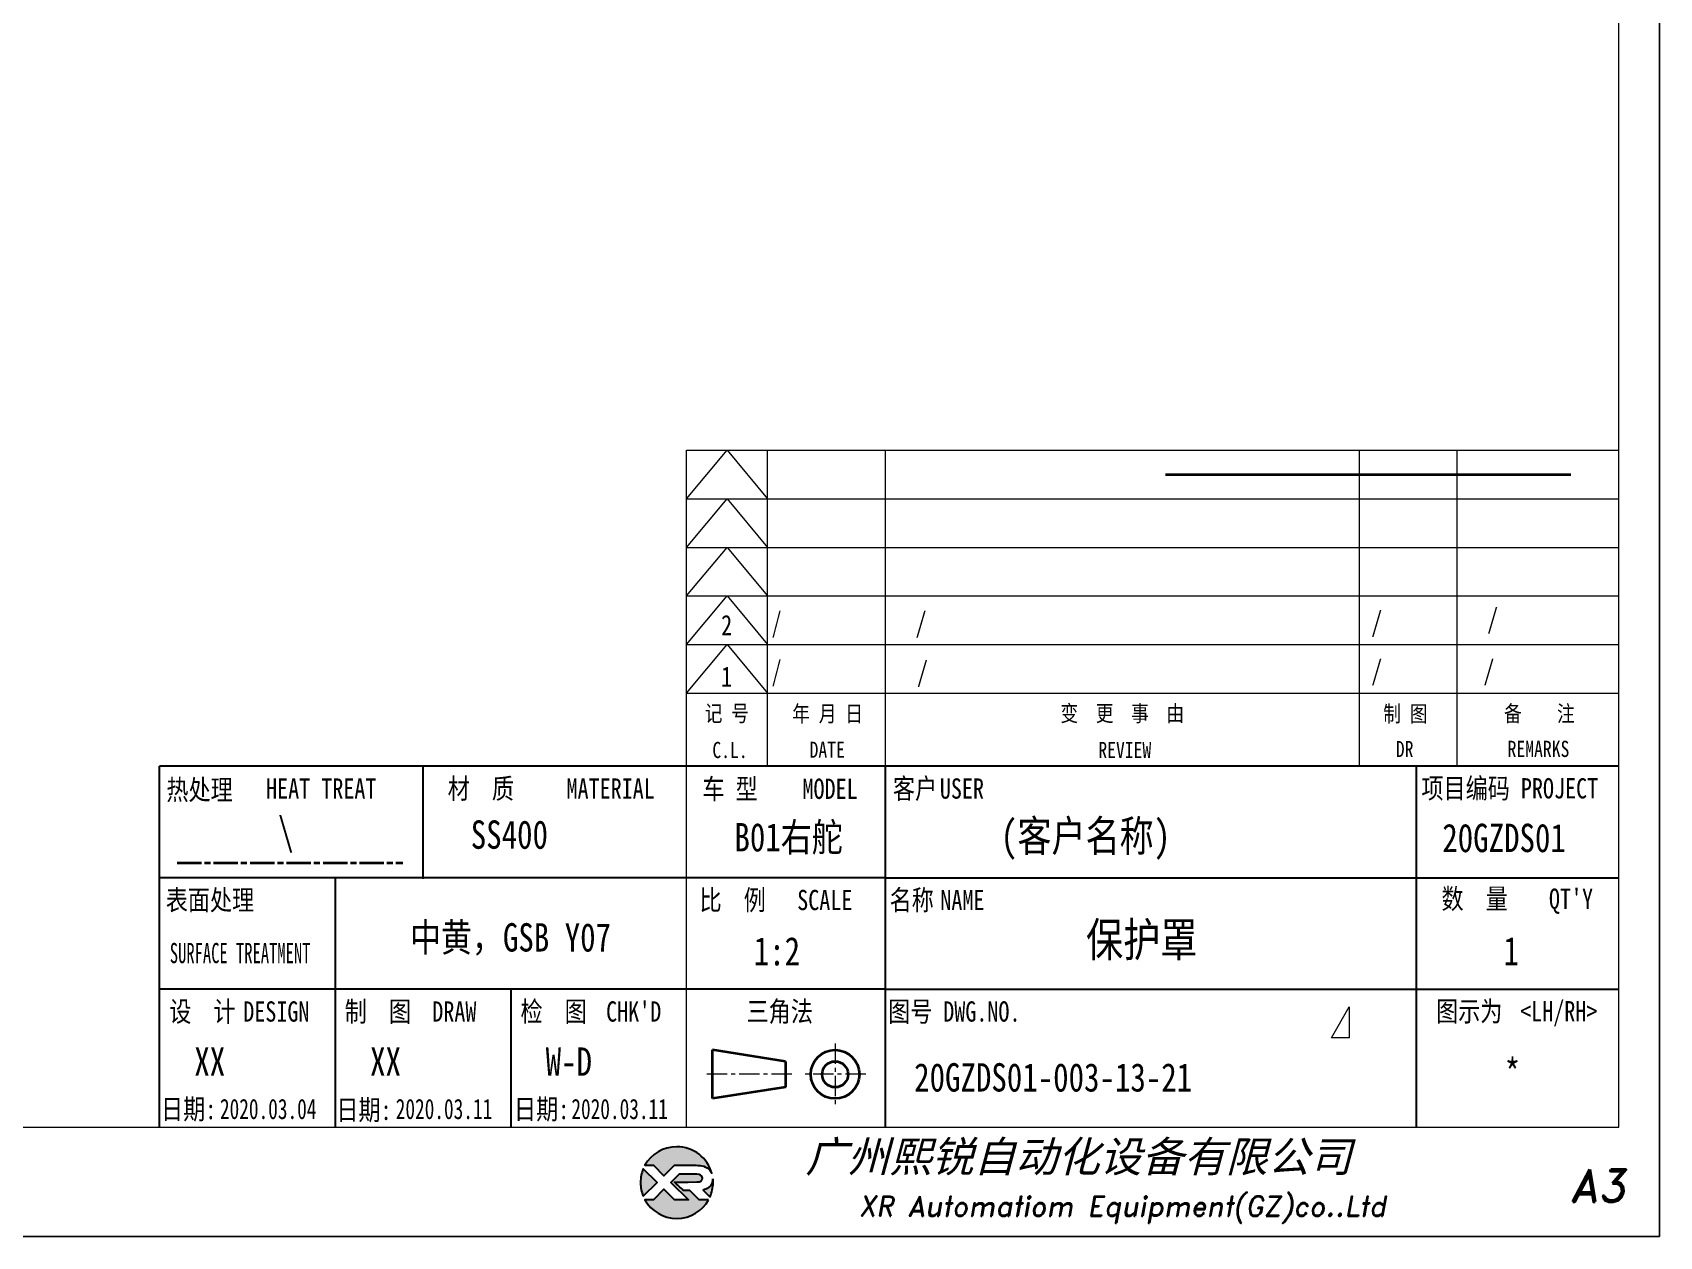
# Model space of a CAD drawing. Header units: inches. Extents: x 269 to 10986, y 1043 to 4337.
# Drawn here: x 4522.1 to 4923.4, y 1711.2 to 2008.2 of the extents above; entities that cross this region are included whole.
import ezdxf
from ezdxf.enums import TextEntityAlignment as Align

# ---------------------------------------------------------------- set-up
doc = ezdxf.new("R2010")
doc.units = ezdxf.units.IN
doc.header["$MEASUREMENT"] = 0
doc.linetypes.add('AM_ISO08W050x2', pattern=[9, 6, -0.75, 1.5, -0.75])
doc.linetypes.add('CENTER', pattern=[2, 1.25, -0.25, 0.25, -0.25])
for name, color, linetype in [('DIM', 3, 'Continuous'), ('layer 1', 7, 'Continuous'), ('图\\M+19E79\\M+195B6\\M+18E9A', 7, 'Continuous'), ('图号', 7, 'Continuous'), ('图名', 7, 'Continuous'), ('数量', 7, 'Continuous'), ('材质', 7, 'Continuous'), ('表面处理', 7, 'Continuous'), ('车型', 7, 'Continuous')]:
    doc.layers.add(name, color=color, linetype=linetype)
for name, color, linetype, lineweight in [('中心线', 2, 'AM_ISO08W050x2', 18), ('图框', 7, 'Continuous', 18), ('标注线', 3, 'Continuous', 18), ('热处理', 7, 'Continuous', 20), ('粗实线', 7, 'Continuous', 35), ('粗点划线', 6, 'AM_ISO08W050x2', 35)]:
    doc.layers.add(name, color=color, linetype=linetype, lineweight=lineweight)
doc.layers.add('打印', color=7, linetype='Continuous', lineweight=15, plot=False)
doc.layers.add('打印-禁用', color=7, linetype='Continuous', lineweight=15, plot=False)
doc.styles.add('STYLE1', font='')
doc.styles.add('国标', font='simfang.ttf', dxfattribs={"width": 0.8})
doc.styles.add('标题\\M+18E9A', font='romand.shx', dxfattribs={"oblique": 10, "bigfont": 'bigfont.shx'})
doc.styles.get('STYLE1').set_extended_font_data('SimSun')

# ---------------------------------------------------------------- blocks, each defined once
blk = doc.blocks.new('HJ')
at = {"layer": '标注线', "color": 2, "linetype": 'ByBlock', "lineweight": 9}
for p, q in [((0, 0), (4.34, 7.65)), ((4.34, 7.65), (4.34, 0)), ((4.34, 0), (0, 0))]:
    blk.add_line(p, q, dxfattribs=at)
blk = doc.blocks.new('XR')
at = {"true_color": 0xfc8000}
h = blk.add_hatch(color=30, dxfattribs=at)
h.set_gradient(color1=(252, 128, 0), rotation=240, one_color=1, tint=1, name='INVCURVED')
edge = h.paths.add_edge_path()
edge.add_spline(control_points=[(-434.18, -5928.47), (-433.9, -5928.74), (-433.63, -5929.01), (-433.63, -5929.01), (-433.63, -5929.01), (-433.63, -5929.01), (-433.36, -5928.74), (-433.09, -5928.47)], knot_values=[0.5625, 0.5625, 0.5625, 0.5625, 0.625, 0.625, 0.625, 0.625, 0.6875, 0.6875, 0.6875, 0.6875], degree=3, periodic=0)
edge.add_spline(control_points=[(-433.09, -5928.47), (-432.82, -5928.2), (-432.54, -5927.93), (-432.54, -5927.93), (-432.54, -5927.93), (-432.54, -5927.93), (-432.04, -5927.93), (-431.53, -5927.93)], knot_values=[0.4375, 0.4375, 0.4375, 0.4375, 0.5, 0.5, 0.5, 0.5, 0.5625, 0.5625, 0.5625, 0.5625], degree=3, periodic=0)
edge.add_spline(control_points=[(-431.53, -5927.93), (-431.03, -5927.93), (-430.52, -5927.93), (-430.52, -5927.93), (-430.52, -5927.93), (-430, -5927.93), (-429.43, -5927.96), (-429.01, -5928.33)], knot_values=[0.25, 0.25, 0.25, 0.25, 0.3125, 0.3125, 0.3125, 0.3125, 0.4375, 0.4375, 0.4375, 0.4375], degree=3, periodic=0)
edge.add_spline(control_points=[(-429.01, -5928.33), (-428.88, -5928.44), (-428.78, -5928.59), (-428.71, -5928.75)], knot_values=[0.125, 0.125, 0.125, 0.125, 0.25, 0.25, 0.25, 0.25], degree=3, periodic=0)
edge.add_spline(control_points=[(-428.71, -5928.75), (-429.13, -5927.18), (-430.58, -5926.02), (-432.31, -5926.02)], knot_values=[0, 0, 0, 0, 0.125, 0.125, 0.125, 0.125], degree=3, periodic=0)
edge.add_spline(control_points=[(-432.31, -5926.02), (-433.72, -5926.02), (-434.94, -5926.79), (-435.58, -5927.93)], knot_values=[0.875, 0.875, 0.875, 0.875, 1, 1, 1, 1], degree=3, periodic=0)
edge.add_spline(control_points=[(-435.58, -5927.93), (-435.58, -5927.93), (-434.72, -5927.93), (-434.72, -5927.93), (-434.72, -5927.93), (-434.72, -5927.93), (-434.45, -5928.2), (-434.18, -5928.47)], knot_values=[0.6875, 0.6875, 0.6875, 0.6875, 0.8125, 0.8125, 0.8125, 0.8125, 0.875, 0.875, 0.875, 0.875], degree=3, periodic=0)
edge = h.paths.add_edge_path()
edge.add_spline(control_points=[(-434.79, -5929.26), (-435.04, -5929.02), (-435.34, -5928.72), (-435.54, -5928.53)], knot_values=[0.562504, 0.562504, 0.562504, 0.562504, 0.656252, 0.656252, 0.656252, 0.656252], degree=3, periodic=0)
edge.add_spline(control_points=[(-435.54, -5928.53), (-435.67, -5928.4), (-435.76, -5928.31), (-435.76, -5928.31), (-435.76, -5928.31), (-435.94, -5928.74), (-436.03, -5929.21), (-436.03, -5929.71)], knot_values=[0.25, 0.25, 0.25, 0.25, 0.312504, 0.312504, 0.312504, 0.312504, 0.562504, 0.562504, 0.562504, 0.562504], degree=3, periodic=0)
edge.add_spline(control_points=[(-436.03, -5929.71), (-436.03, -5930.2), (-435.94, -5930.67), (-435.76, -5931.1), (-435.76, -5931.1), (-435.4, -5930.75), (-435.05, -5930.4)], knot_values=[0.874998, 0.874998, 0.874998, 0.874998, 1.124998, 1.124998, 1.124998, 1.25, 1.25, 1.25, 1.25], degree=3, periodic=0)
edge.add_spline(control_points=[(-435.05, -5930.4), (-434.7, -5930.05), (-434.34, -5929.71), (-434.34, -5929.71), (-434.34, -5929.71), (-434.34, -5929.71), (-434.34, -5929.71), (-434.34, -5929.71)], knot_values=[0.749878, 0.749878, 0.749878, 0.749878, 0.874875, 0.874875, 0.874875, 0.874875, 0.874998, 0.874998, 0.874998, 0.874998], degree=3, periodic=0)
edge.add_spline(control_points=[(-434.34, -5929.71), (-434.34, -5929.71), (-434.34, -5929.71), (-434.34, -5929.71)], knot_values=[0.749634, 0.749634, 0.749634, 0.749634, 0.749817, 0.749817, 0.749817, 0.749817], degree=3, periodic=0)
edge.add_spline(control_points=[(-434.35, -5929.7), (-434.35, -5929.7), (-434.35, -5929.7), (-434.35, -5929.7)], knot_values=[0.738281, 0.738281, 0.738281, 0.738281, 0.742188, 0.742188, 0.742188, 0.742188], degree=3, periodic=0)
edge.add_spline(control_points=[(-434.35, -5929.7), (-434.36, -5929.69), (-434.37, -5929.68), (-434.38, -5929.67)], knot_values=[0.726563, 0.726563, 0.726563, 0.726563, 0.738281, 0.738281, 0.738281, 0.738281], degree=3, periodic=0)
edge.add_spline(control_points=[(-434.38, -5929.67), (-434.38, -5929.66), (-434.39, -5929.65), (-434.4, -5929.65)], knot_values=[0.718751, 0.718751, 0.718751, 0.718751, 0.726563, 0.726563, 0.726563, 0.726563], degree=3, periodic=0)
edge.add_spline(control_points=[(-434.4, -5929.65), (-434.42, -5929.63), (-434.45, -5929.6), (-434.47, -5929.58)], knot_values=[0.703126, 0.703126, 0.703126, 0.703126, 0.718751, 0.718751, 0.718751, 0.718751], degree=3, periodic=0)
edge.add_spline(control_points=[(-434.47, -5929.58), (-434.5, -5929.55), (-434.53, -5929.52), (-434.56, -5929.49)], knot_values=[0.687501, 0.687501, 0.687501, 0.687501, 0.703126, 0.703126, 0.703126, 0.703126], degree=3, periodic=0)
edge.add_spline(control_points=[(-434.56, -5929.49), (-434.63, -5929.42), (-434.71, -5929.35), (-434.79, -5929.26)], knot_values=[0.656252, 0.656252, 0.656252, 0.656252, 0.687501, 0.687501, 0.687501, 0.687501], degree=3, periodic=0)
at = {"true_color": 0x0348ff}
h = blk.add_hatch(color=160, dxfattribs=at)
h.set_gradient(color1=(3, 72, 255), color2=(0, 41, 153), one_color=1, tint=0.3, name='HEMISPHERICAL')
edge = h.paths.add_edge_path()
edge.add_spline(control_points=[(-432.54, -5929.67), (-432.26, -5929.95), (-431.94, -5930.23), (-431.66, -5930.51), (-431.66, -5930.51), (-431.66, -5930.51), (-431.66, -5930.51), (-431.66, -5930.51)], knot_values=[0.736842, 0.736842, 0.736842, 0.736842, 0.789474, 0.789474, 0.789474, 0.789474, 0.802633, 0.802633, 0.802633, 0.802633], degree=3, periodic=0)
edge.add_spline(control_points=[(-431.66, -5930.51), (-431.65, -5930.51), (-431.65, -5930.52), (-431.65, -5930.52)], knot_values=[0.802633, 0.802633, 0.802633, 0.802633, 0.815791, 0.815791, 0.815791, 0.815791], degree=3, periodic=0)
edge.add_spline(control_points=[(-431.65, -5930.52), (-431.64, -5930.53), (-431.64, -5930.53), (-431.64, -5930.53)], knot_values=[0.815791, 0.815791, 0.815791, 0.815791, 0.82237, 0.82237, 0.82237, 0.82237], degree=3, periodic=0)
edge.add_spline(control_points=[(-431.64, -5930.53), (-431.64, -5930.53), (-431.64, -5930.53), (-431.63, -5930.54)], knot_values=[0.82237, 0.82237, 0.82237, 0.82237, 0.828949, 0.828949, 0.828949, 0.828949], degree=3, periodic=0)
edge.add_spline(control_points=[(-431.63, -5930.54), (-431.63, -5930.54), (-431.63, -5930.54), (-431.63, -5930.54), (-431.63, -5930.54), (-431.63, -5930.54), (-431.59, -5930.54), (-431.52, -5930.54)], knot_values=[0.841901, 0.841901, 0.841901, 0.841901, 0.842105, 0.842105, 0.842105, 0.842105, 0.855264, 0.855264, 0.855264, 0.855264], degree=3, periodic=0)
edge.add_spline(control_points=[(-431.52, -5930.54), (-431.46, -5930.54), (-431.38, -5930.54), (-431.3, -5930.54)], knot_values=[0.855264, 0.855264, 0.855264, 0.855264, 0.868422, 0.868422, 0.868422, 0.868422], degree=3, periodic=0)
edge.add_spline(control_points=[(-431.3, -5930.54), (-431.26, -5930.54), (-431.22, -5930.54), (-431.18, -5930.54)], knot_values=[0.868422, 0.868422, 0.868422, 0.868422, 0.875, 0.875, 0.875, 0.875], degree=3, periodic=0)
edge.add_spline(control_points=[(-431.18, -5930.54), (-431.14, -5930.54), (-431.1, -5930.54), (-431.07, -5930.54)], knot_values=[0.875, 0.875, 0.875, 0.875, 0.881579, 0.881579, 0.881579, 0.881579], degree=3, periodic=0)
edge.add_spline(control_points=[(-431.07, -5930.54), (-431.05, -5930.54), (-431.04, -5930.54), (-431.03, -5930.54)], knot_values=[0.881579, 0.881579, 0.881579, 0.881579, 0.884869, 0.884869, 0.884869, 0.884869], degree=3, periodic=0)
edge.add_spline(control_points=[(-431.03, -5930.54), (-431.02, -5930.54), (-431, -5930.54), (-431, -5930.54)], knot_values=[0.884869, 0.884869, 0.884869, 0.884869, 0.888158, 0.888158, 0.888158, 0.888158], degree=3, periodic=0)
edge.add_spline(control_points=[(-431, -5930.54), (-430.99, -5930.54), (-430.99, -5930.54), (-430.98, -5930.54)], knot_values=[0.888158, 0.888158, 0.888158, 0.888158, 0.889803, 0.889803, 0.889803, 0.889803], degree=3, periodic=0)
edge.add_spline(control_points=[(-430.98, -5930.54), (-430.98, -5930.54), (-430.98, -5930.54), (-430.97, -5930.54)], knot_values=[0.889803, 0.889803, 0.889803, 0.889803, 0.891447, 0.891447, 0.891447, 0.891447], degree=3, periodic=0)
edge.add_spline(control_points=[(-430.97, -5930.54), (-430.97, -5930.54), (-430.97, -5930.54), (-430.97, -5930.54)], knot_values=[0.891447, 0.891447, 0.891447, 0.891447, 0.89227, 0.89227, 0.89227, 0.89227], degree=3, periodic=0)
edge.add_spline(control_points=[(-430.97, -5930.54), (-430.97, -5930.54), (-430.97, -5930.54), (-430.97, -5930.54)], knot_values=[0.89227, 0.89227, 0.89227, 0.89227, 0.893092, 0.893092, 0.893092, 0.893092], degree=3, periodic=0)
edge.add_spline(control_points=[(-430.97, -5930.54), (-430.97, -5930.54), (-430.97, -5930.54), (-430.97, -5930.54)], knot_values=[0.893092, 0.893092, 0.893092, 0.893092, 0.893503, 0.893503, 0.893503, 0.893503], degree=3, periodic=0)
edge.add_spline(control_points=[(-430.97, -5930.54), (-430.97, -5930.54), (-430.97, -5930.54), (-430.97, -5930.54)], knot_values=[0.893503, 0.893503, 0.893503, 0.893503, 0.893914, 0.893914, 0.893914, 0.893914], degree=3, periodic=0)
edge.add_spline(control_points=[(-430.97, -5930.54), (-430.97, -5930.54), (-430.97, -5930.54), (-430.97, -5930.54)], knot_values=[0.893914, 0.893914, 0.893914, 0.893914, 0.89412, 0.89412, 0.89412, 0.89412], degree=3, periodic=0)
edge.add_spline(control_points=[(-430.97, -5930.54), (-430.97, -5930.54), (-430.97, -5930.54), (-430.97, -5930.54)], knot_values=[0.89412, 0.89412, 0.89412, 0.89412, 0.894326, 0.894326, 0.894326, 0.894326], degree=3, periodic=0)
edge.add_spline(control_points=[(-430.97, -5930.54), (-430.97, -5930.54), (-430.97, -5930.54), (-430.97, -5930.54)], knot_values=[0.894428, 0.894428, 0.894428, 0.894428, 0.894531, 0.894531, 0.894531, 0.894531], degree=3, periodic=0)
edge.add_spline(control_points=[(-430.97, -5930.54), (-430.97, -5930.54), (-430.97, -5930.54), (-430.97, -5930.54)], knot_values=[0.894531, 0.894531, 0.894531, 0.894531, 0.894583, 0.894583, 0.894583, 0.894583], degree=3, periodic=0)
edge.add_spline(control_points=[(-430.97, -5930.54), (-430.97, -5930.54), (-430.97, -5930.54), (-430.97, -5930.54), (-430.97, -5930.54), (-430.97, -5930.54), (-430.73, -5930.78), (-430.49, -5931.01)], knot_values=[0.894685, 0.894685, 0.894685, 0.894685, 0.894737, 0.894737, 0.894737, 0.894737, 0.921052, 0.921052, 0.921052, 0.921052], degree=3, periodic=0)
edge.add_spline(control_points=[(-430.49, -5931.01), (-430.26, -5931.24), (-430.02, -5931.48), (-430.02, -5931.48)], knot_values=[0.921052, 0.921052, 0.921052, 0.921052, 0.947368, 0.947368, 0.947368, 0.947368], degree=3, periodic=0)
edge.add_spline(control_points=[(-430.02, -5931.48), (-430.02, -5931.48), (-430.02, -5931.48), (-430.02, -5931.48)], knot_values=[0.947522, 0.947522, 0.947522, 0.947522, 0.947573, 0.947573, 0.947573, 0.947573], degree=3, periodic=0)
edge.add_spline(control_points=[(-430.02, -5931.48), (-430.02, -5931.48), (-430.02, -5931.48), (-430.02, -5931.48)], knot_values=[0.947573, 0.947573, 0.947573, 0.947573, 0.947676, 0.947676, 0.947676, 0.947676], degree=3, periodic=0)
edge.add_spline(control_points=[(-430.02, -5931.48), (-430.02, -5931.48), (-430.02, -5931.48), (-430.02, -5931.48)], knot_values=[0.947676, 0.947676, 0.947676, 0.947676, 0.947779, 0.947779, 0.947779, 0.947779], degree=3, periodic=0)
edge.add_spline(control_points=[(-430.02, -5931.48), (-430.02, -5931.48), (-430.02, -5931.48), (-430.02, -5931.48)], knot_values=[0.947779, 0.947779, 0.947779, 0.947779, 0.947984, 0.947984, 0.947984, 0.947984], degree=3, periodic=0)
edge.add_spline(control_points=[(-430.02, -5931.48), (-430.02, -5931.48), (-430.02, -5931.48), (-430.02, -5931.48)], knot_values=[0.947984, 0.947984, 0.947984, 0.947984, 0.94819, 0.94819, 0.94819, 0.94819], degree=3, periodic=0)
edge.add_spline(control_points=[(-430.02, -5931.48), (-430.02, -5931.48), (-430.02, -5931.48), (-430.02, -5931.48)], knot_values=[0.94819, 0.94819, 0.94819, 0.94819, 0.948601, 0.948601, 0.948601, 0.948601], degree=3, periodic=0)
edge.add_spline(control_points=[(-430.02, -5931.48), (-430.02, -5931.48), (-430.02, -5931.48), (-430.02, -5931.48)], knot_values=[0.948601, 0.948601, 0.948601, 0.948601, 0.949012, 0.949012, 0.949012, 0.949012], degree=3, periodic=0)
edge.add_spline(control_points=[(-430.02, -5931.48), (-430.02, -5931.48), (-430.01, -5931.48), (-430.01, -5931.48)], knot_values=[0.949012, 0.949012, 0.949012, 0.949012, 0.949834, 0.949834, 0.949834, 0.949834], degree=3, periodic=0)
edge.add_spline(control_points=[(-430.01, -5931.48), (-430.01, -5931.48), (-430.01, -5931.48), (-430.01, -5931.48)], knot_values=[0.949834, 0.949834, 0.949834, 0.949834, 0.950657, 0.950657, 0.950657, 0.950657], degree=3, periodic=0)
edge.add_spline(control_points=[(-430.01, -5931.48), (-430.01, -5931.48), (-430, -5931.48), (-430, -5931.48)], knot_values=[0.950657, 0.950657, 0.950657, 0.950657, 0.952301, 0.952301, 0.952301, 0.952301], degree=3, periodic=0)
edge.add_spline(control_points=[(-430, -5931.48), (-429.99, -5931.48), (-429.98, -5931.48), (-429.98, -5931.48)], knot_values=[0.952301, 0.952301, 0.952301, 0.952301, 0.953946, 0.953946, 0.953946, 0.953946], degree=3, periodic=0)
edge.add_spline(control_points=[(-429.98, -5931.48), (-429.96, -5931.48), (-429.95, -5931.48), (-429.93, -5931.48)], knot_values=[0.953946, 0.953946, 0.953946, 0.953946, 0.957236, 0.957236, 0.957236, 0.957236], degree=3, periodic=0)
edge.add_spline(control_points=[(-429.93, -5931.48), (-429.91, -5931.48), (-429.89, -5931.48), (-429.87, -5931.48)], knot_values=[0.957236, 0.957236, 0.957236, 0.957236, 0.960525, 0.960525, 0.960525, 0.960525], degree=3, periodic=0)
edge.add_spline(control_points=[(-429.87, -5931.48), (-429.82, -5931.48), (-429.77, -5931.48), (-429.71, -5931.48)], knot_values=[0.960525, 0.960525, 0.960525, 0.960525, 0.967104, 0.967104, 0.967104, 0.967104], degree=3, periodic=0)
edge.add_spline(control_points=[(-429.71, -5931.48), (-429.65, -5931.48), (-429.59, -5931.48), (-429.53, -5931.48)], knot_values=[0.967104, 0.967104, 0.967104, 0.967104, 0.973683, 0.973683, 0.973683, 0.973683], degree=3, periodic=0)
edge.add_spline(control_points=[(-429.53, -5931.48), (-429.41, -5931.48), (-429.29, -5931.48), (-429.19, -5931.48)], knot_values=[0.973683, 0.973683, 0.973683, 0.973683, 0.98684, 0.98684, 0.98684, 0.98684], degree=3, periodic=0)
edge.add_spline(control_points=[(-429.19, -5931.48), (-429.1, -5931.48), (-429.04, -5931.48), (-429.04, -5931.48), (-429.67, -5932.62), (-430.9, -5933.39), (-432.31, -5933.39)], knot_values=[0.98684, 0.98684, 0.98684, 0.98684, 1, 1, 1, 1.052632, 1.052632, 1.052632, 1.052632], degree=3, periodic=0)
edge.add_spline(control_points=[(-432.31, -5933.39), (-433.72, -5933.39), (-434.94, -5932.62), (-435.58, -5931.48), (-435.58, -5931.48), (-435.58, -5931.48), (-435.36, -5931.48), (-435.15, -5931.48)], knot_values=[0.052632, 0.052632, 0.052632, 0.052632, 0.105263, 0.105263, 0.105263, 0.105263, 0.131579, 0.131579, 0.131579, 0.131579], degree=3, periodic=0)
edge.add_spline(control_points=[(-435.15, -5931.48), (-434.93, -5931.48), (-434.72, -5931.48), (-434.72, -5931.48), (-434.72, -5931.48), (-434.72, -5931.48), (-434.45, -5931.21), (-434.18, -5930.94)], knot_values=[0.131579, 0.131579, 0.131579, 0.131579, 0.157895, 0.157895, 0.157895, 0.157895, 0.184211, 0.184211, 0.184211, 0.184211], degree=3, periodic=0)
edge.add_spline(control_points=[(-434.18, -5930.94), (-433.9, -5930.67), (-433.63, -5930.4), (-433.63, -5930.4), (-433.63, -5930.4), (-433.63, -5930.4), (-433.36, -5930.67), (-433.09, -5930.94)], knot_values=[0.184211, 0.184211, 0.184211, 0.184211, 0.210526, 0.210526, 0.210526, 0.210526, 0.236842, 0.236842, 0.236842, 0.236842], degree=3, periodic=0)
edge.add_spline(control_points=[(-433.09, -5930.94), (-432.82, -5931.21), (-432.54, -5931.48), (-432.54, -5931.48), (-432.54, -5931.48), (-432.54, -5931.48), (-432.19, -5931.48), (-431.83, -5931.48)], knot_values=[0.236842, 0.236842, 0.236842, 0.236842, 0.263158, 0.263158, 0.263158, 0.263158, 0.289474, 0.289474, 0.289474, 0.289474], degree=3, periodic=0)
edge.add_spline(control_points=[(-431.83, -5931.48), (-431.48, -5931.48), (-431.12, -5931.48), (-431.12, -5931.48), (-431.12, -5931.48), (-431.12, -5931.48), (-431.57, -5931.03), (-432.02, -5930.59)], knot_values=[0.289474, 0.289474, 0.289474, 0.289474, 0.315789, 0.315789, 0.315789, 0.315789, 0.342105, 0.342105, 0.342105, 0.342105], degree=3, periodic=0)
edge.add_spline(control_points=[(-432.02, -5930.59), (-432.47, -5930.15), (-432.92, -5929.71), (-432.92, -5929.71), (-432.92, -5929.71), (-432.92, -5929.71), (-432.71, -5929.5), (-432.5, -5929.29)], knot_values=[0.342105, 0.342105, 0.342105, 0.342105, 0.368421, 0.368421, 0.368421, 0.368421, 0.394737, 0.394737, 0.394737, 0.394737], degree=3, periodic=0)
edge.add_spline(control_points=[(-432.5, -5929.29), (-432.3, -5929.09), (-432.09, -5928.88), (-432.09, -5928.88)], knot_values=[0.394737, 0.394737, 0.394737, 0.394737, 0.421053, 0.421053, 0.421053, 0.421053], degree=3, periodic=0)
edge.add_spline(control_points=[(-432.09, -5928.88), (-432.09, -5928.88), (-432.06, -5928.86), (-432.06, -5928.86)], knot_values=[0.421053, 0.421053, 0.421053, 0.421053, 0.473684, 0.473684, 0.473684, 0.473684], degree=3, periodic=0)
edge.add_spline(control_points=[(-432.06, -5928.86), (-432.06, -5928.86), (-432.06, -5928.86), (-432.06, -5928.86), (-432.06, -5928.86), (-432.06, -5928.86), (-430.4, -5928.86), (-430.26, -5928.86)], knot_values=[0.473684, 0.473684, 0.473684, 0.473684, 0.473684, 0.473684, 0.473684, 0.473684, 0.526316, 0.526316, 0.526316, 0.526316], degree=3, periodic=0)
edge.add_spline(control_points=[(-430.26, -5928.86), (-429.54, -5928.86), (-429.62, -5929.4), (-429.83, -5929.55)], knot_values=[0.526316, 0.526316, 0.526316, 0.526316, 0.578947, 0.578947, 0.578947, 0.578947], degree=3, periodic=0)
edge.add_spline(control_points=[(-429.83, -5929.55), (-429.94, -5929.62), (-430.08, -5929.65), (-430.26, -5929.65), (-430.26, -5929.65), (-430.26, -5929.65), (-430.48, -5929.65), (-430.71, -5929.66)], knot_values=[0.578947, 0.578947, 0.578947, 0.578947, 0.631579, 0.631579, 0.631579, 0.631579, 0.657895, 0.657895, 0.657895, 0.657895], degree=3, periodic=0)
edge.add_spline(control_points=[(-430.71, -5929.66), (-430.93, -5929.66), (-431.15, -5929.67), (-431.15, -5929.67), (-431.15, -5929.67), (-431.15, -5929.67), (-432.54, -5929.67), (-432.54, -5929.67)], knot_values=[0.657895, 0.657895, 0.657895, 0.657895, 0.684211, 0.684211, 0.684211, 0.684211, 0.736842, 0.736842, 0.736842, 0.736842], degree=3, periodic=0)
edge = h.paths.add_edge_path()
edge.add_spline(control_points=[(-428.6, -5929.32), (-428.61, -5929.67), (-428.76, -5930), (-429.06, -5930.22)], knot_values=[0.8, 0.8, 0.8, 0.8, 1, 1, 1, 1], degree=3, periodic=0)
edge.add_spline(control_points=[(-429.06, -5930.22), (-429.22, -5930.34), (-429.41, -5930.43), (-429.61, -5930.48)], knot_values=[0.6, 0.6, 0.6, 0.6, 0.8, 0.8, 0.8, 0.8], degree=3, periodic=0)
edge.add_spline(control_points=[(-429.61, -5930.48), (-429.61, -5930.48), (-428.9, -5931.19), (-428.9, -5931.19), (-428.9, -5931.19), (-428.69, -5930.73), (-428.58, -5930.23), (-428.58, -5929.71)], knot_values=[0.2, 0.2, 0.2, 0.2, 0.4, 0.4, 0.4, 0.4, 0.6, 0.6, 0.6, 0.6], degree=3, periodic=0)
edge.add_spline(control_points=[(-428.58, -5929.71), (-428.58, -5929.58), (-428.59, -5929.45), (-428.6, -5929.32)], knot_values=[0, 0, 0, 0, 0.2, 0.2, 0.2, 0.2], degree=3, periodic=0)
at = {"layer": 'layer 1', "color": 30}
for points, knots in [([(-432.31, -5926.02), (-430.58, -5926.02), (-429.13, -5927.18), (-428.71, -5928.75), (-428.71, -5928.75), (-428.78, -5928.59), (-428.88, -5928.44), (-429.01, -5928.33), (-429.01, -5928.33), (-429.43, -5927.96), (-430, -5927.93), (-430.52, -5927.93), (-430.52, -5927.93), (-430.52, -5927.93), (-432.54, -5927.93), (-432.54, -5927.93), (-432.54, -5927.93), (-432.54, -5927.93), (-433.63, -5929.01), (-433.63, -5929.01), (-433.63, -5929.01), (-433.63, -5929.01), (-434.72, -5927.93), (-434.72, -5927.93), (-434.72, -5927.93), (-434.72, -5927.93), (-435.58, -5927.93), (-435.58, -5927.93), (-435.58, -5927.93), (-434.94, -5926.79), (-433.72, -5926.02), (-432.31, -5926.02)], [0, 0, 0, 0, 0.125, 0.125, 0.125, 0.125, 0.25, 0.25, 0.25, 0.25, 0.375, 0.375, 0.375, 0.375, 0.5, 0.5, 0.5, 0.5, 0.625, 0.625, 0.625, 0.625, 0.75, 0.75, 0.75, 0.75, 0.875, 0.875, 0.875, 0.875, 1, 1, 1, 1]), ([(-435.76, -5931.1), (-435.94, -5930.67), (-436.03, -5930.2), (-436.03, -5929.71), (-436.03, -5929.71), (-436.03, -5929.21), (-435.94, -5928.74), (-435.76, -5928.31), (-435.76, -5928.31), (-435.76, -5928.31), (-434.34, -5929.71), (-434.34, -5929.71), (-434.34, -5929.71), (-434.34, -5929.71), (-435.76, -5931.1), (-435.76, -5931.1)], [0, 0, 0, 0, 0.25, 0.25, 0.25, 0.25, 0.5, 0.5, 0.5, 0.5, 0.75, 0.75, 0.75, 0.75, 1, 1, 1, 1])]:
    blk.add_open_spline(points, degree=3, knots=knots, dxfattribs=at)
at = {"layer": 'layer 1', "color": 154}
for points, knots in [([(-429.04, -5931.48), (-429.67, -5932.62), (-430.9, -5933.39), (-432.31, -5933.39), (-432.31, -5933.39), (-433.72, -5933.39), (-434.94, -5932.62), (-435.58, -5931.48), (-435.58, -5931.48), (-435.58, -5931.48), (-434.72, -5931.48), (-434.72, -5931.48), (-434.72, -5931.48), (-434.72, -5931.48), (-433.63, -5930.4), (-433.63, -5930.4), (-433.63, -5930.4), (-433.63, -5930.4), (-432.54, -5931.48), (-432.54, -5931.48), (-432.54, -5931.48), (-432.54, -5931.48), (-431.12, -5931.48), (-431.12, -5931.48), (-431.12, -5931.48), (-431.12, -5931.48), (-432.92, -5929.71), (-432.92, -5929.71), (-432.92, -5929.71), (-432.92, -5929.71), (-432.09, -5928.88), (-432.09, -5928.88), (-432.09, -5928.88), (-432.09, -5928.88), (-432.06, -5928.86), (-432.06, -5928.86), (-432.06, -5928.86), (-432.06, -5928.86), (-430.4, -5928.86), (-430.26, -5928.86), (-430.26, -5928.86), (-429.54, -5928.86), (-429.62, -5929.4), (-429.83, -5929.55), (-429.83, -5929.55), (-429.94, -5929.62), (-430.08, -5929.65), (-430.26, -5929.65), (-430.26, -5929.65), (-430.26, -5929.65), (-431.15, -5929.67), (-431.15, -5929.67), (-431.15, -5929.67), (-431.15, -5929.67), (-432.54, -5929.67), (-432.54, -5929.67), (-432.54, -5929.67), (-432.26, -5929.95), (-431.94, -5930.23), (-431.66, -5930.51), (-431.66, -5930.51), (-431.66, -5930.51), (-431.63, -5930.54), (-431.63, -5930.54), (-431.63, -5930.54), (-431.63, -5930.54), (-430.97, -5930.54), (-430.97, -5930.54), (-430.97, -5930.54), (-430.97, -5930.54), (-430.02, -5931.48), (-430.02, -5931.48), (-430.02, -5931.48), (-430.02, -5931.48), (-429.04, -5931.48), (-429.04, -5931.48)], [0, 0, 0, 0, 0.052632, 0.052632, 0.052632, 0.052632, 0.105263, 0.105263, 0.105263, 0.105263, 0.157895, 0.157895, 0.157895, 0.157895, 0.210526, 0.210526, 0.210526, 0.210526, 0.263158, 0.263158, 0.263158, 0.263158, 0.315789, 0.315789, 0.315789, 0.315789, 0.368421, 0.368421, 0.368421, 0.368421, 0.421053, 0.421053, 0.421053, 0.421053, 0.473684, 0.473684, 0.473684, 0.473684, 0.526316, 0.526316, 0.526316, 0.526316, 0.578947, 0.578947, 0.578947, 0.578947, 0.631579, 0.631579, 0.631579, 0.631579, 0.684211, 0.684211, 0.684211, 0.684211, 0.736842, 0.736842, 0.736842, 0.736842, 0.789474, 0.789474, 0.789474, 0.789474, 0.842105, 0.842105, 0.842105, 0.842105, 0.894737, 0.894737, 0.894737, 0.894737, 0.947368, 0.947368, 0.947368, 0.947368, 1, 1, 1, 1]), ([(-428.6, -5929.32), (-428.59, -5929.45), (-428.58, -5929.58), (-428.58, -5929.71), (-428.58, -5929.71), (-428.58, -5930.23), (-428.69, -5930.73), (-428.9, -5931.19), (-428.9, -5931.19), (-428.9, -5931.19), (-429.61, -5930.48), (-429.61, -5930.48), (-429.61, -5930.48), (-429.41, -5930.43), (-429.22, -5930.34), (-429.06, -5930.22), (-429.06, -5930.22), (-428.76, -5930), (-428.61, -5929.67), (-428.6, -5929.32)], [0, 0, 0, 0, 0.2, 0.2, 0.2, 0.2, 0.4, 0.4, 0.4, 0.4, 0.6, 0.6, 0.6, 0.6, 0.8, 0.8, 0.8, 0.8, 1, 1, 1, 1])]:
    blk.add_open_spline(points, degree=3, knots=knots, dxfattribs=at)
blk = doc.blocks.new('GZDEH零件A3图框V01版')
at = {"layer": '中心线', "color": 1, "linetype": 'CENTER', "lineweight": 5, "ltscale": 2}
for p, q in [((3175.82, -1822.66), (3175.82, -1830.26)), ((3170.49, -1826.46), (3159.89, -1826.46)), ((3179.62, -1826.46), (3172.02, -1826.46))]:
    blk.add_line(p, q, dxfattribs=at)
at = {"layer": '图\\M+19E79\\M+195B6\\M+18E9A', "color": 7}
blk.add_line((3272.49, -1788.46), (3092.49, -1788.46), dxfattribs=at)
at = {"layer": '图\\M+19E79\\M+195B6\\M+18E9A', "color": 9}
for p, q in [((3272.49, -1788.46), (3092.49, -1788.46)), ((3124.99, -1788.46), (3124.99, -1802.35)), ((3181.99, -1788.46), (3181.99, -1832.96)), ((3247.49, -1788.46), (3247.49, -1832.96)), ((3181.99, -1802.21), (3092.49, -1802.21)), ((3114.17, -1802.21), (3114.17, -1815.96)), ((3181.99, -1802.21), (3272.49, -1802.21)), ((3181.99, -1815.96), (3092.49, -1815.96)), ((3114.17, -1815.96), (3114.17, -1832.96)), ((3114.17, -1815.96), (3114.17, -1832.96)), ((3135.83, -1815.96), (3135.83, -1832.96)), ((3135.83, -1815.96), (3135.83, -1832.96)), ((3181.99, -1815.96), (3272.49, -1815.96))]:
    blk.add_line(p, q, dxfattribs=at)
at = {"layer": '图\\M+19E79\\M+195B6\\M+18E9A', "color": 9, "linetype": 'Continuous'}
blk.add_line((3092.49, -1832.96), (3092.49, -1788.46), dxfattribs=at)
at = {"layer": '图框', "linetype": 'Continuous'}
for p, q in [((3272.49, -1832.96), (3272.49, -1554.46)), ((3157.49, -1749.46), (3272.49, -1749.46)), ((3157.49, -1832.96), (3157.49, -1749.46)), ((2882.49, -1832.96), (3272.49, -1832.96))]:
    blk.add_line(p, q, dxfattribs=at)
at = {"layer": '图框', "color": 9}
for p, q in [((3157.49, -1755.46), (3162.49, -1749.46)), ((3162.49, -1749.46), (3167.49, -1755.46)), ((3167.49, -1788.46), (3167.49, -1749.46)), ((3240.49, -1788.46), (3240.49, -1749.46)), ((3252.49, -1749.46), (3252.49, -1788.46)), ((3157.49, -1755.46), (3272.49, -1755.46)), ((3157.49, -1761.46), (3162.49, -1755.46)), ((3162.49, -1755.46), (3167.49, -1761.46)), ((3157.49, -1761.46), (3272.49, -1761.46)), ((3157.49, -1767.46), (3162.49, -1761.46)), ((3162.49, -1761.46), (3167.49, -1767.46)), ((3157.49, -1767.46), (3272.49, -1767.46)), ((3157.49, -1773.46), (3162.49, -1767.46)), ((3162.49, -1767.46), (3167.49, -1773.46)), ((3157.49, -1773.46), (3272.49, -1773.46)), ((3157.49, -1779.46), (3162.49, -1773.46)), ((3162.49, -1773.46), (3167.49, -1779.46)), ((3157.49, -1779.46), (3272.49, -1779.46))]:
    blk.add_line(p, q, dxfattribs=at)
at = {"layer": '图框', "color": 9, "linetype": 'Continuous'}
blk.add_line((3181.99, -1749.46), (3181.99, -1832.96), dxfattribs=at)
at = {"layer": '图框', "color": 2, "linetype": 'ByBlock', "lineweight": 35}
for p, q in [((3169.69, -1824.86), (3160.69, -1823.46)), ((3160.69, -1829.46), (3160.69, -1823.46)), ((3169.69, -1824.86), (3169.69, -1828.06)), ((3169.69, -1828.06), (3160.69, -1829.46))]:
    blk.add_line(p, q, dxfattribs=at)
for radius in [3, 1.6]:
    blk.add_circle((3175.82, -1826.46), radius, dxfattribs=at)
at = {"layer": '打印-禁用', "linetype": 'Continuous'}
for p, q in [((3277.49, -1846.46), (3277.49, -1549.46)), ((2857.49, -1846.46), (3277.49, -1846.46))]:
    blk.add_line(p, q, dxfattribs=at)
at = {"layer": 'DIM', "xscale": 1.199999999999818, "yscale": 1.199999999999818, "zscale": 1.199999999999818}
blk.add_blockref('XR', (3675.07, 5275.84), dxfattribs=at)
at = {"layer": '图\\M+19E79\\M+195B6\\M+18E9A', "color": 9, "style": '国标'}
for s, width, p in [('热处理', 0.8, (3093.35, -1792.61)), ('材  质', 0.8, (3128.04, -1792.46)), ('项目编码 PROJECT', 0.8, (3248.13, -1792.43)), ('表面处理', 0.8, (3093.27, -1806.21)), ('比  例\u3000', 0.8, (3159.1, -1806.21)), ('SCALE', 0.8, (3171.15, -1806.21)), ('名称\u3000', 0.8, (3182.54, -1806.21)), ('NAME', 0.8, (3188.8, -1806.21)), ('数  量', 0.8, (3250.61, -1806.05)), ("QT'Y ", 0.8, (3263.86, -1806.05)), ('SURFACE TREATMENT', 0.6, (3093.77, -1812.75)), (' DESIGN', 0.8, (3101.47, -1819.96)), (' DRAW', 0.8, (3124.78, -1819.96)), ("CHK'D", 0.8, (3147.58, -1819.96)), ('三角法', 0.8, (3164.9, -1819.96)), ('图号', 0.8, (3182.36, -1819.96)), ('DWG.NO.', 0.8, (3189.16, -1819.96)), ('图示为', 0.8, (3249.94, -1819.93)), ('<LH/RH>', 0.8, (3260.31, -1819.93))]:
    blk.add_text(s, height=2.5, dxfattribs=dict(at, width=width)).set_placement(p)
at = {"layer": '图\\M+19E79\\M+195B6\\M+18E9A', "color": 9, "style": '国标', "width": 0.8}
for s, p in [('车 型', (3162.87, -1791.2)), ('MODEL', (3175.2, -1791.24))]:
    blk.add_text(s, height=2.5, dxfattribs=at).set_placement(p, align=Align.MIDDLE)
for s, p in [('客户', (3185.68, -1792.46)), ('HEAT TREAT', (3112.45, -1792.46)), ('MATERIAL', (3148.14, -1792.46)), ('USER', (3191.46, -1792.46)), ('设  计', (3097.79, -1819.96)), ('制  图', (3119.43, -1819.96)), ('检  图', (3141.11, -1819.96)), ('日期:', (3096.09, -1832)), ('日期:', (3117.71, -1832.1)), ('日期:', (3139.62, -1832))]:
    blk.add_text(s, height=2.5, dxfattribs=at).set_placement(p, align=Align.CENTER)
at = {"layer": '图\\M+19E79\\M+195B6\\M+18E9A', "color": 7, "lineweight": -3, "style": 'STYLE1', "oblique": 15}
blk.add_text('广州熙锐自动化设备有限公司 ', height=3.8, dxfattribs=at).set_placement((3172.16, -1838.51))
at = {"layer": '图\\M+19E79\\M+195B6\\M+18E9A', "color": 7, "style": '标题\\M+18E9A', "oblique": 10}
for s, height, p in [('A3', 4, (3269.91, -1840.2)), ('XR Automatiom Equipment(GZ)co..Ltd', 2.5, (3211.26, -1842.9))]:
    blk.add_text(s, height=height, dxfattribs=at).set_placement(p, align=Align.MIDDLE)
at = {"layer": '图框', "color": 9, "style": '国标', "width": 0.8}
for s, p in [('记 号', (3162.47, -1782.94)), ('年 月 日', (3174.9, -1782.98)), ('变  更  事  由', (3211.24, -1782.93)), ('C.L.', (3162.86, -1787.45)), ('DATE', (3174.85, -1787.42)), ('REVIEW', (3211.55, -1787.45))]:
    blk.add_text(s, height=2, dxfattribs=at).set_placement(p, align=Align.CENTER)
for s, p in [('制 图', (3246.15, -1781.95)), ('备    注', (3262.68, -1781.92)), ('DR', (3246.06, -1786.34)), ('REMARKS', (3262.57, -1786.32))]:
    blk.add_text(s, height=2, dxfattribs=at).set_placement(p, align=Align.MIDDLE)
blk = doc.blocks.new('DEH A3')
at = {"layer": '图框'}
blk.add_blockref('GZDEH零件A3图框V01版', (-2857.49, 1846.46), dxfattribs=at)

msp = doc.modelspace()

# ---------------------------------------------------------------- linework, layer by layer
at = {"layer": '打印'}
msp.add_lwpolyline([(4083.412, 2305.236), (4923.412, 2305.236), (4923.412, 1711.236), (4083.412, 1711.236)], close=True, dxfattribs=at)
at = {"layer": '粗实线'}
msp.add_line((4901.536, 1899.149), (4801.536, 1899.149), dxfattribs=at)
at = {"layer": '粗点划线', "linetype": 'AM_ISO08W050x2'}
msp.add_line((4557.762, 1803.379), (4613.484, 1803.379), dxfattribs=at)

# ---------------------------------------------------------------- block references
at = {"layer": '图框', "xscale": 2, "yscale": 2, "zscale": 2}
msp.add_blockref('DEH A3', (4083.412, 1711.236), dxfattribs=at)
at = {"layer": '标注线', "color": 7}
msp.add_blockref('HJ', (4842.514, 1760.228), dxfattribs=at)

# ---------------------------------------------------------------- texts
at = {"layer": '图\\M+19E79\\M+195B6\\M+18E9A', "color": 3, "style": '国标'}
for s, height, width, p in [('/', 5, 0.8, (4880.903, 1861.119)), ('2', 5, 0.8, (4691.968, 1859.549)), ('/', 5, 0.705904, (4704.432, 1860.18)), ('/', 5, 0.8, (4739.903, 1860.18)), ('/', 5, 0.8, (4852.313, 1860.378)), ('1', 5, 0.8, (4691.946, 1846.829)), ('/', 5, 0.705904, (4704.432, 1848.18)), ('/', 5, 0.8, (4740.247, 1848.011)), ('/', 5, 0.8, (4852.313, 1848.378)), ('/', 5, 0.8, (4879.976, 1848.399)), ('    (客户名称)', 7.7, 0.8, (4744.102, 1806.198)), ('20GZDS01', 7, 0.8, (4869.847, 1806.056)), ('1:2', 7, 0.8, (4700.014, 1778.102)), ('XX', 7, 0.8, (4562.009, 1750.869)), ('XX', 7, 0.8, (4605.369, 1750.869)), ('W-D', 7, 0.8, (4648.689, 1750.869)), ('2020.03.04', 5, 0.7, (4568.338, 1740.196)), ('2020.03.11', 5, 0.7, (4611.698, 1740.196)), ('2020.03.11', 5, 0.7, (4655.018, 1740.196))]:
    msp.add_text(s, height=height, dxfattribs=dict(at, width=width)).set_placement(p)
at = {"layer": '图\\M+19E79\\M+195B6\\M+18E9A', "color": 3, "style": '国标', "width": 0.8}
msp.add_text('*', height=7, dxfattribs=at).set_placement((4887.156, 1748.069), align=Align.CENTER)
at = {"layer": '图号', "color": 3, "style": '国标', "width": 0.8}
msp.add_text('20GZDS01-003-13-21', height=7, dxfattribs=at).set_placement((4739.571, 1746.983))
at = {"layer": '图名', "color": 3, "style": '国标', "width": 0.8}
msp.add_text('保护罩', height=8.4, dxfattribs=at).set_placement((4795.717, 1780.263), align=Align.CENTER)
at = {"layer": '数量', "color": 3, "style": '国标', "width": 0.8}
msp.add_text('1', height=7, dxfattribs=at).set_placement((4886.848, 1778.133), align=Align.CENTER)
at = {"layer": '材质', "color": 3, "style": '国标', "width": 0.8}
msp.add_text('SS400', height=7, dxfattribs=at).set_placement((4639.729, 1806.876), align=Align.CENTER)
at = {"layer": '热处理', "color": 3, "style": '国标', "width": 0.8}
msp.add_text('\\', height=7, dxfattribs=at).set_placement((4584.572, 1807.629), align=Align.CENTER)
at = {"layer": '表面处理', "color": 3, "style": '国标', "width": 0.8}
msp.add_text('中黄，GSB Y07', height=7, dxfattribs=at).set_placement((4640.013, 1781.523), align=Align.CENTER)
at = {"layer": '车型', "color": 3, "style": '国标', "width": 0.8}
msp.add_text('  B01右舵', height=7, dxfattribs=at).set_placement((4687.623, 1806.229))

doc.saveas('drawing.dxf')
